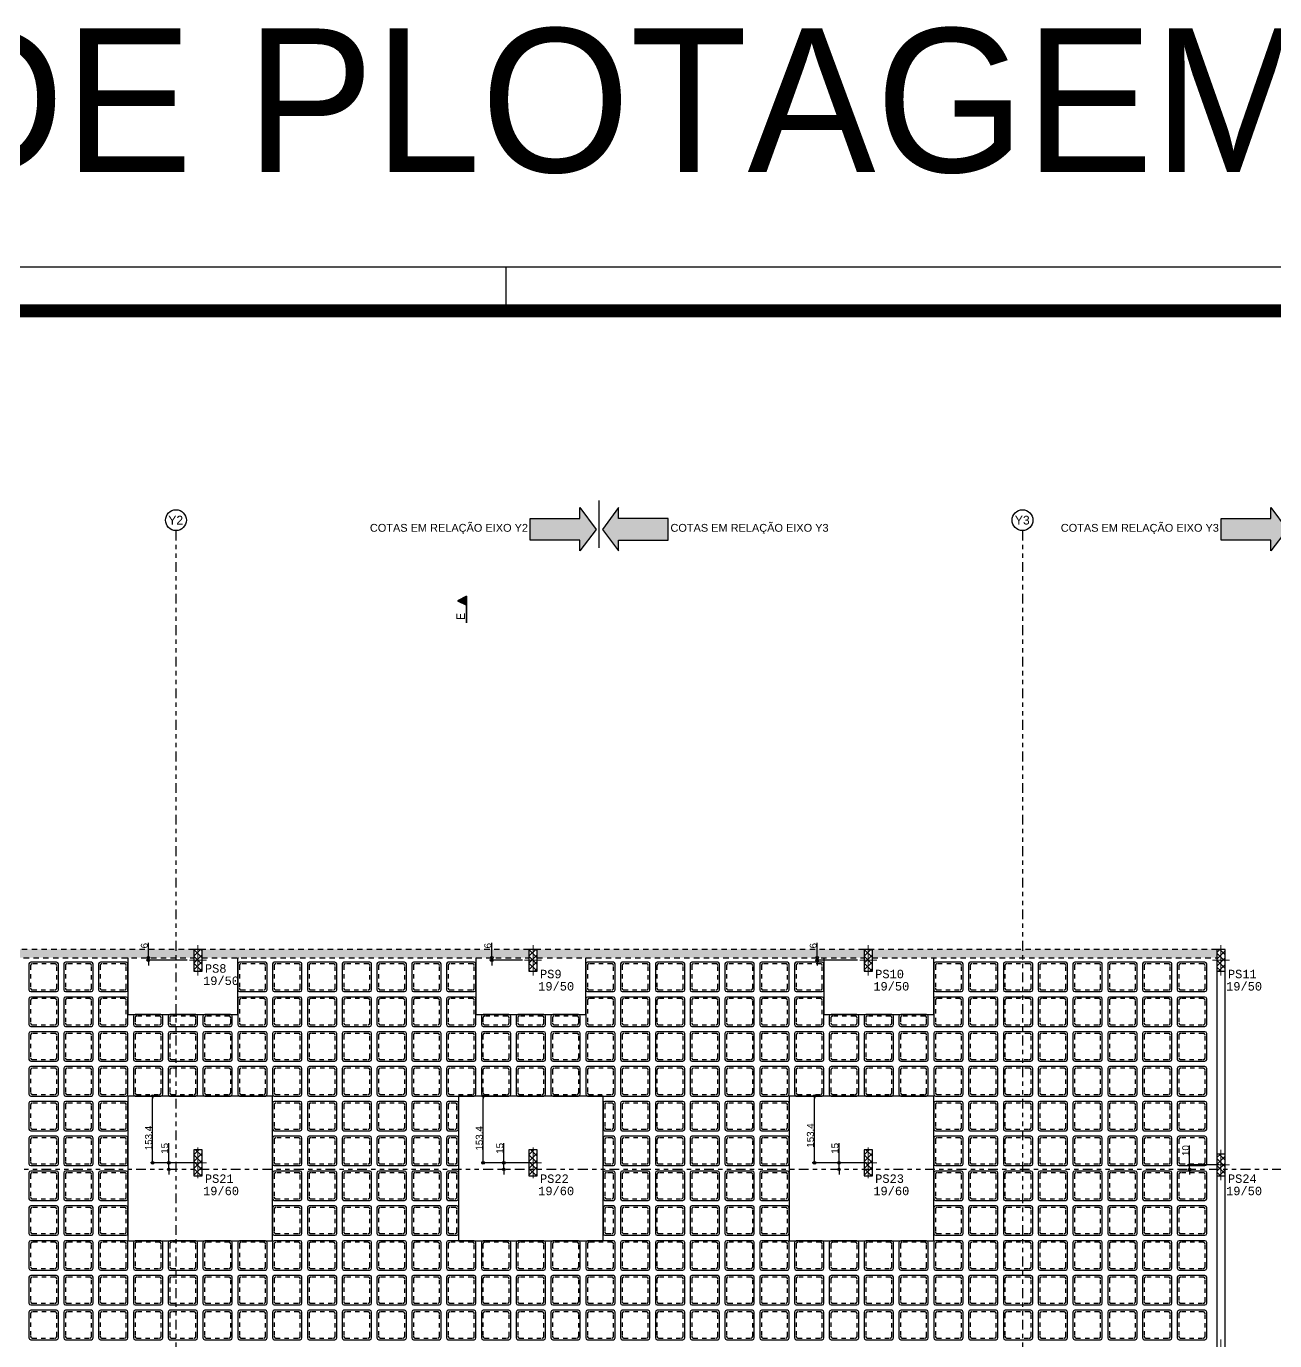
# Model space of a CAD drawing. Header units: millimetres. Extents: x -967 to 563, y -1588 to 506.
# Drawn here: x 73.27 to 101.96, y -235.92 to -205.73 of the extents above; entities that cross this region are included whole.
import ezdxf
from ezdxf.enums import TextEntityAlignment as Align

# ---------------------------------------------------------------- set-up
doc = ezdxf.new("R2010")
doc.units = ezdxf.units.MM
for name, pattern in [('CONTINU', [0]), ('CYPE_RAYAPUNTOPUNTO', [0.45, 0.225, -0.075, 0, -0.075, 0, -0.075]), ('DASHDOT', [1, 0.5, -0.25, 0, -0.25]), ('ESTILO_TQS_0001', [1, 0.7, -0.3]), ('HIDDEN', [9.525, 6.35, -3.175]), ('HIDDEN2', [0.1875, 0.125, -0.0625])]:
    doc.linetypes.add(name, pattern=pattern)
for name, color, linetype in [('00 - IMPPER - FOLHA - BORDAS', 1, 'Continuous'), ('1', 5, 'Continuous'), ('12', 4, 'Continuous'), ('208', 13, 'Continuous'), ('226', 9, 'Continuous'), ('251', 5, 'Continuous'), ('252', 153, 'ESTILO_TQS_0001'), ('4', 2, 'Continuous'), ('9', 7, 'Continuous'), ('A_htc_alv', 7, 'Continuous'), ('COTAS', 1, 'Continuous'), ('EIXOS', 8, 'DASHDOT'), ('TEXTO_EIXOS', 7, 'Continuous')]:
    doc.layers.add(name, color=color, linetype=linetype)
doc.layers.add('PILAR_EIXOS', color=1, linetype='Continuous', lineweight=0)
doc.styles.add('ARIAL', font='arial.ttf')
doc.styles.add('CYPETXT', font='arial.ttf', dxfattribs={"height": 0.2})
doc.styles.add('TD1', font='', dxfattribs={"width": 1.125, "height": 0.0033})
doc.styles.add('TQS_LUCIDA_CONSOLE', font='lucon.TTF')
doc.styles.get('TD1').set_extended_font_data('Century Gothic')
doc.dimstyles.new('AVILLA 100 2', dxfattribs={"dimtxt": 0.16, "dimasz": 0.06, "dimexe": 0.05, "dimexo": 0.05, "dimgap": 0.01, "dimtad": 3, "dimdec": 1, "dimlfac": 100, "dimzin": 9, "dimdsep": 46, "dimtxsty": 'ARIAL', "dimblk": 'ORIGIN', "dimcen": 1.5, "dimclrd": 10, "dimclre": 10, "dimclrt": 7, "dimadec": 0, "dimazin": 0, "dimtfac": 1, "dimtdec": 1, "dimtmove": 0, "dimatfit": 1, "dimfxl": 1, "dimarcsym": 0})
pattern_1 = [(45, (685.15059, -106.08026), (-0.078577241, 0.078577241), []), (135, (685.15059, -106.08026), (-0.078577241, -0.078577241), [])]

# ---------------------------------------------------------------- blocks, each defined once
blk = doc.blocks.new('_VAONER063700637000750007500')
at = {"layer": '251', "color": 8}
for p, q in [((29.725, 33.725), (-29.725, 33.725)), ((-33.725, 29.725), (-33.725, -29.725)), ((33.725, -29.725), (33.725, 29.725)), ((-29.725, -33.725), (29.725, -33.725))]:
    blk.add_line(p, q, dxfattribs=at)
for centre, start, end in [((-29.725, 29.725), 90, 180), ((29.725, 29.725), 0, 90), ((-29.725, -29.725), 180, 270), ((29.725, -29.725), 270, 0)]:
    blk.add_arc(centre, 4, start, end, dxfattribs=at)
at = {"layer": '252', "color": 8}
for p, q in [((-29.975, 25.975), (-29.975, -25.975)), ((25.975, 29.975), (-25.975, 29.975)), ((29.975, -25.975), (29.975, 25.975)), ((-25.975, -29.975), (25.975, -29.975))]:
    blk.add_line(p, q, dxfattribs=at)
for centre, start, end in [((-25.975, 25.975), 90, 180), ((25.975, 25.975), 0, 90), ((-25.975, -25.975), 180, 270), ((25.975, -25.975), 270, 0)]:
    blk.add_arc(centre, 4, start, end, dxfattribs=at)
blk = doc.blocks.new('_VAONER023700637000750007500')
at = {"layer": '251', "color": 8}
for p, q in [((9.725, 33.725), (-9.725, 33.725)), ((-13.725, 29.725), (-13.725, -29.725)), ((13.725, -29.725), (13.725, 29.725)), ((-9.725, -33.725), (9.725, -33.725))]:
    blk.add_line(p, q, dxfattribs=at)
for centre, start, end in [((-9.725, 29.725), 90, 180), ((9.725, 29.725), 0, 90), ((-9.725, -29.725), 180, 270), ((9.725, -29.725), 270, 0)]:
    blk.add_arc(centre, 4, start, end, dxfattribs=at)
at = {"layer": '252', "color": 8}
for p, q in [((-9.975, 25.975), (-9.975, -25.975)), ((5.975, 29.975), (-5.975, 29.975)), ((9.975, -25.975), (9.975, 25.975)), ((-5.975, -29.975), (5.975, -29.975))]:
    blk.add_line(p, q, dxfattribs=at)
for centre, start, end in [((-5.975, 25.975), 90, 180), ((5.975, 25.975), 0, 90), ((-5.975, -25.975), 180, 270), ((5.975, -25.975), 270, 0)]:
    blk.add_arc(centre, 4, start, end, dxfattribs=at)
blk = doc.blocks.new('_VAONER063700237000750007500')
at = {"layer": '251', "color": 8}
for p, q in [((-33.725, 9.725), (-33.725, -9.725)), ((29.725, 13.725), (-29.725, 13.725)), ((33.725, -9.725), (33.725, 9.725)), ((-29.725, -13.725), (29.725, -13.725))]:
    blk.add_line(p, q, dxfattribs=at)
for centre, start, end in [((-29.725, 9.725), 90, 180), ((29.725, 9.725), 0, 90), ((-29.725, -9.725), 180, 270), ((29.725, -9.725), 270, 0)]:
    blk.add_arc(centre, 4, start, end, dxfattribs=at)
at = {"layer": '252', "color": 8}
for p, q in [((-29.975, 5.975), (-29.975, -5.975)), ((25.975, 9.975), (-25.975, 9.975)), ((29.975, -5.975), (29.975, 5.975)), ((-25.975, -9.975), (25.975, -9.975))]:
    blk.add_line(p, q, dxfattribs=at)
for centre, start, end in [((-25.975, 5.975), 90, 180), ((25.975, 5.975), 0, 90), ((-25.975, -5.975), 180, 270), ((25.975, -5.975), 270, 0)]:
    blk.add_arc(centre, 4, start, end, dxfattribs=at)
blk = doc.blocks.new('NERVURADA TÉRREO 1 MODELO 2 (LO) R0')
at = {"layer": '208', "xscale": 0.01, "yscale": 0.01, "zscale": 0.01}
for name, p in [('_VAONER063700637000750007500', (745.845, -740.73)), ('_VAONER063700637000750007500', (746.644, -740.73)), ('_VAONER063700637000750007500', (747.444, -740.73)), ('_VAONER063700637000750007500', (750.642, -740.73)), ('_VAONER063700637000750007500', (751.441, -740.73)), ('_VAONER063700637000750007500', (752.241, -740.73)), ('_VAONER063700637000750007500', (753.04, -740.73)), ('_VAONER063700637000750007500', (753.84, -740.73)), ('_VAONER063700637000750007500', (754.639, -740.73)), ('_VAONER063700637000750007500', (755.439, -740.73)), ('_VAONER063700637000750007500', (758.637, -740.73)), ('_VAONER063700637000750007500', (759.436, -740.73)), ('_VAONER063700637000750007500', (760.236, -740.73)), ('_VAONER063700637000750007500', (761.035, -740.73)), ('_VAONER063700637000750007500', (761.835, -740.73)), ('_VAONER063700637000750007500', (762.634, -740.73)), ('_VAONER063700637000750007500', (763.434, -740.73)), ('_VAONER063700637000750007500', (766.632, -740.73)), ('_VAONER063700637000750007500', (767.431, -740.73)), ('_VAONER063700637000750007500', (768.231, -740.73)), ('_VAONER063700637000750007500', (769.03, -740.73)), ('_VAONER063700637000750007500', (769.83, -740.73)), ('_VAONER063700637000750007500', (770.629, -740.73)), ('_VAONER063700637000750007500', (771.429, -740.73)), ('_VAONER063700637000750007500', (772.228, -740.73)), ('_VAONER063700637000750007500', (745.845, -741.53)), ('_VAONER063700637000750007500', (746.644, -741.53)), ('_VAONER063700637000750007500', (747.444, -741.53)), ('_VAONER063700637000750007500', (750.642, -741.53)), ('_VAONER063700637000750007500', (751.441, -741.53)), ('_VAONER063700637000750007500', (752.241, -741.53)), ('_VAONER063700637000750007500', (753.04, -741.53)), ('_VAONER063700637000750007500', (753.84, -741.53)), ('_VAONER063700637000750007500', (754.639, -741.53)), ('_VAONER063700637000750007500', (755.439, -741.53)), ('_VAONER063700637000750007500', (758.637, -741.53)), ('_VAONER063700637000750007500', (759.436, -741.53)), ('_VAONER063700637000750007500', (760.236, -741.53)), ('_VAONER063700637000750007500', (761.035, -741.53)), ('_VAONER063700637000750007500', (761.835, -741.53)), ('_VAONER063700637000750007500', (762.634, -741.53)), ('_VAONER063700637000750007500', (763.434, -741.53)), ('_VAONER063700637000750007500', (766.632, -741.53)), ('_VAONER063700637000750007500', (767.431, -741.53)), ('_VAONER063700637000750007500', (768.231, -741.53)), ('_VAONER063700637000750007500', (769.03, -741.53)), ('_VAONER063700637000750007500', (769.83, -741.53)), ('_VAONER063700637000750007500', (770.629, -741.53)), ('_VAONER063700637000750007500', (771.429, -741.53)), ('_VAONER063700637000750007500', (772.228, -741.53)), ('_VAONER063700237000750007500', (748.243, -741.73)), ('_VAONER063700237000750007500', (749.043, -741.73)), ('_VAONER063700237000750007500', (749.842, -741.73)), ('_VAONER063700237000750007500', (756.238, -741.73)), ('_VAONER063700237000750007500', (757.038, -741.73)), ('_VAONER063700237000750007500', (757.837, -741.73)), ('_VAONER063700237000750007500', (764.233, -741.73)), ('_VAONER063700237000750007500', (765.033, -741.73)), ('_VAONER063700237000750007500', (765.832, -741.73)), ('_VAONER063700637000750007500', (745.845, -742.329)), ('_VAONER063700637000750007500', (746.644, -742.329)), ('_VAONER063700637000750007500', (747.444, -742.329)), ('_VAONER063700637000750007500', (748.243, -742.329)), ('_VAONER063700637000750007500', (749.043, -742.329)), ('_VAONER063700637000750007500', (749.842, -742.329)), ('_VAONER063700637000750007500', (750.642, -742.329)), ('_VAONER063700637000750007500', (751.441, -742.329)), ('_VAONER063700637000750007500', (752.241, -742.329)), ('_VAONER063700637000750007500', (753.04, -742.329)), ('_VAONER063700637000750007500', (753.84, -742.329)), ('_VAONER063700637000750007500', (754.639, -742.329)), ('_VAONER063700637000750007500', (755.439, -742.329)), ('_VAONER063700637000750007500', (756.238, -742.329)), ('_VAONER063700637000750007500', (757.038, -742.329)), ('_VAONER063700637000750007500', (757.837, -742.329)), ('_VAONER063700637000750007500', (758.637, -742.329)), ('_VAONER063700637000750007500', (759.436, -742.329)), ('_VAONER063700637000750007500', (760.236, -742.329)), ('_VAONER063700637000750007500', (761.035, -742.329)), ('_VAONER063700637000750007500', (761.835, -742.329)), ('_VAONER063700637000750007500', (762.634, -742.329)), ('_VAONER063700637000750007500', (763.434, -742.329)), ('_VAONER063700637000750007500', (764.233, -742.329)), ('_VAONER063700637000750007500', (765.033, -742.329)), ('_VAONER063700637000750007500', (765.832, -742.329)), ('_VAONER063700637000750007500', (766.632, -742.329)), ('_VAONER063700637000750007500', (767.431, -742.329)), ('_VAONER063700637000750007500', (768.231, -742.329)), ('_VAONER063700637000750007500', (769.03, -742.329)), ('_VAONER063700637000750007500', (769.83, -742.329)), ('_VAONER063700637000750007500', (770.629, -742.329)), ('_VAONER063700637000750007500', (771.429, -742.329)), ('_VAONER063700637000750007500', (772.228, -742.329)), ('_VAONER063700637000750007500', (745.845, -743.129)), ('_VAONER063700637000750007500', (746.644, -743.129)), ('_VAONER063700637000750007500', (747.444, -743.129)), ('_VAONER063700637000750007500', (748.243, -743.129)), ('_VAONER063700637000750007500', (749.043, -743.129)), ('_VAONER063700637000750007500', (749.842, -743.129)), ('_VAONER063700637000750007500', (750.642, -743.129)), ('_VAONER063700637000750007500', (751.441, -743.129)), ('_VAONER063700637000750007500', (752.241, -743.129)), ('_VAONER063700637000750007500', (753.04, -743.129)), ('_VAONER063700637000750007500', (753.84, -743.129)), ('_VAONER063700637000750007500', (754.639, -743.129)), ('_VAONER063700637000750007500', (755.439, -743.129)), ('_VAONER063700637000750007500', (756.238, -743.129)), ('_VAONER063700637000750007500', (757.038, -743.129)), ('_VAONER063700637000750007500', (757.837, -743.129)), ('_VAONER063700637000750007500', (758.637, -743.129)), ('_VAONER063700637000750007500', (759.436, -743.129)), ('_VAONER063700637000750007500', (760.236, -743.129)), ('_VAONER063700637000750007500', (761.035, -743.129)), ('_VAONER063700637000750007500', (761.835, -743.129)), ('_VAONER063700637000750007500', (762.634, -743.129)), ('_VAONER063700637000750007500', (763.434, -743.129)), ('_VAONER063700637000750007500', (764.233, -743.129)), ('_VAONER063700637000750007500', (765.033, -743.129)), ('_VAONER063700637000750007500', (765.832, -743.129)), ('_VAONER063700637000750007500', (766.632, -743.129)), ('_VAONER063700637000750007500', (767.431, -743.129)), ('_VAONER063700637000750007500', (768.231, -743.129)), ('_VAONER063700637000750007500', (769.03, -743.129)), ('_VAONER063700637000750007500', (769.83, -743.129)), ('_VAONER063700637000750007500', (770.629, -743.129)), ('_VAONER063700637000750007500', (771.429, -743.129)), ('_VAONER063700637000750007500', (772.228, -743.129)), ('_VAONER063700637000750007500', (745.845, -743.928)), ('_VAONER063700637000750007500', (746.644, -743.928)), ('_VAONER063700637000750007500', (747.444, -743.928)), ('_VAONER063700637000750007500', (751.441, -743.928)), ('_VAONER063700637000750007500', (752.241, -743.928)), ('_VAONER063700637000750007500', (753.04, -743.928)), ('_VAONER063700637000750007500', (753.84, -743.928)), ('_VAONER063700637000750007500', (754.639, -743.928)), ('_VAONER023700637000750007500', (755.239, -743.928)), ('_VAONER023700637000750007500', (758.837, -743.928)), ('_VAONER063700637000750007500', (759.436, -743.928)), ('_VAONER063700637000750007500', (760.236, -743.928)), ('_VAONER063700637000750007500', (761.035, -743.928)), ('_VAONER063700637000750007500', (761.835, -743.928)), ('_VAONER063700637000750007500', (762.634, -743.928)), ('_VAONER063700637000750007500', (766.632, -743.928)), ('_VAONER063700637000750007500', (767.431, -743.928)), ('_VAONER063700637000750007500', (768.231, -743.928)), ('_VAONER063700637000750007500', (769.03, -743.928)), ('_VAONER063700637000750007500', (769.83, -743.928)), ('_VAONER063700637000750007500', (770.629, -743.928)), ('_VAONER063700637000750007500', (771.429, -743.928)), ('_VAONER063700637000750007500', (772.228, -743.928)), ('_VAONER063700637000750007500', (745.845, -744.728)), ('_VAONER063700637000750007500', (746.644, -744.728)), ('_VAONER063700637000750007500', (747.444, -744.728)), ('_VAONER063700637000750007500', (751.441, -744.728)), ('_VAONER063700637000750007500', (752.241, -744.728)), ('_VAONER063700637000750007500', (753.04, -744.728)), ('_VAONER063700637000750007500', (753.84, -744.728)), ('_VAONER063700637000750007500', (754.639, -744.728)), ('_VAONER023700637000750007500', (755.239, -744.728)), ('_VAONER023700637000750007500', (758.837, -744.728)), ('_VAONER063700637000750007500', (759.436, -744.728)), ('_VAONER063700637000750007500', (760.236, -744.728)), ('_VAONER063700637000750007500', (761.035, -744.728)), ('_VAONER063700637000750007500', (761.835, -744.728)), ('_VAONER063700637000750007500', (762.634, -744.728)), ('_VAONER063700637000750007500', (766.632, -744.728)), ('_VAONER063700637000750007500', (767.431, -744.728)), ('_VAONER063700637000750007500', (768.231, -744.728)), ('_VAONER063700637000750007500', (769.03, -744.728)), ('_VAONER063700637000750007500', (769.83, -744.728)), ('_VAONER063700637000750007500', (770.629, -744.728)), ('_VAONER063700637000750007500', (771.429, -744.728)), ('_VAONER063700637000750007500', (772.228, -744.728)), ('_VAONER063700637000750007500', (745.845, -745.527)), ('_VAONER063700637000750007500', (746.644, -745.527)), ('_VAONER063700637000750007500', (747.444, -745.527)), ('_VAONER063700637000750007500', (751.441, -745.527)), ('_VAONER063700637000750007500', (752.241, -745.527)), ('_VAONER063700637000750007500', (753.04, -745.527)), ('_VAONER063700637000750007500', (753.84, -745.527)), ('_VAONER063700637000750007500', (754.639, -745.527)), ('_VAONER023700637000750007500', (755.239, -745.527)), ('_VAONER023700637000750007500', (758.837, -745.527)), ('_VAONER063700637000750007500', (759.436, -745.527)), ('_VAONER063700637000750007500', (760.236, -745.527)), ('_VAONER063700637000750007500', (761.035, -745.527)), ('_VAONER063700637000750007500', (761.835, -745.527)), ('_VAONER063700637000750007500', (762.634, -745.527)), ('_VAONER063700637000750007500', (766.632, -745.527)), ('_VAONER063700637000750007500', (767.431, -745.527)), ('_VAONER063700637000750007500', (768.231, -745.527)), ('_VAONER063700637000750007500', (769.03, -745.527)), ('_VAONER063700637000750007500', (769.83, -745.527)), ('_VAONER063700637000750007500', (770.629, -745.527)), ('_VAONER063700637000750007500', (771.429, -745.527)), ('_VAONER063700637000750007500', (772.228, -745.527)), ('_VAONER063700637000750007500', (745.845, -746.327)), ('_VAONER063700637000750007500', (746.644, -746.327)), ('_VAONER063700637000750007500', (747.444, -746.327)), ('_VAONER063700637000750007500', (751.441, -746.327)), ('_VAONER063700637000750007500', (752.241, -746.327)), ('_VAONER063700637000750007500', (753.04, -746.327)), ('_VAONER063700637000750007500', (753.84, -746.327)), ('_VAONER063700637000750007500', (754.639, -746.327)), ('_VAONER023700637000750007500', (755.239, -746.327)), ('_VAONER023700637000750007500', (758.837, -746.327)), ('_VAONER063700637000750007500', (759.436, -746.327)), ('_VAONER063700637000750007500', (760.236, -746.327)), ('_VAONER063700637000750007500', (761.035, -746.327)), ('_VAONER063700637000750007500', (761.835, -746.327)), ('_VAONER063700637000750007500', (762.634, -746.327)), ('_VAONER063700637000750007500', (766.632, -746.327)), ('_VAONER063700637000750007500', (767.431, -746.327)), ('_VAONER063700637000750007500', (768.231, -746.327)), ('_VAONER063700637000750007500', (769.03, -746.327)), ('_VAONER063700637000750007500', (769.83, -746.327)), ('_VAONER063700637000750007500', (770.629, -746.327)), ('_VAONER063700637000750007500', (771.429, -746.327)), ('_VAONER063700637000750007500', (772.228, -746.327)), ('_VAONER063700637000750007500', (745.845, -747.126)), ('_VAONER063700637000750007500', (746.644, -747.126)), ('_VAONER063700637000750007500', (747.444, -747.126)), ('_VAONER063700637000750007500', (748.243, -747.126)), ('_VAONER063700637000750007500', (749.043, -747.126)), ('_VAONER063700637000750007500', (749.842, -747.126)), ('_VAONER063700637000750007500', (750.642, -747.126)), ('_VAONER063700637000750007500', (751.441, -747.126)), ('_VAONER063700637000750007500', (752.241, -747.126)), ('_VAONER063700637000750007500', (753.04, -747.126)), ('_VAONER063700637000750007500', (753.84, -747.126)), ('_VAONER063700637000750007500', (754.639, -747.126)), ('_VAONER063700637000750007500', (755.439, -747.126)), ('_VAONER063700637000750007500', (756.238, -747.126)), ('_VAONER063700637000750007500', (757.038, -747.126)), ('_VAONER063700637000750007500', (757.837, -747.126)), ('_VAONER063700637000750007500', (758.637, -747.126)), ('_VAONER063700637000750007500', (759.436, -747.126)), ('_VAONER063700637000750007500', (760.236, -747.126)), ('_VAONER063700637000750007500', (761.035, -747.126)), ('_VAONER063700637000750007500', (761.835, -747.126)), ('_VAONER063700637000750007500', (762.634, -747.126)), ('_VAONER063700637000750007500', (763.434, -747.126)), ('_VAONER063700637000750007500', (764.233, -747.126)), ('_VAONER063700637000750007500', (765.033, -747.126)), ('_VAONER063700637000750007500', (765.832, -747.126)), ('_VAONER063700637000750007500', (766.632, -747.126)), ('_VAONER063700637000750007500', (767.431, -747.126)), ('_VAONER063700637000750007500', (768.231, -747.126)), ('_VAONER063700637000750007500', (769.03, -747.126)), ('_VAONER063700637000750007500', (769.83, -747.126)), ('_VAONER063700637000750007500', (770.629, -747.126)), ('_VAONER063700637000750007500', (771.429, -747.126)), ('_VAONER063700637000750007500', (772.228, -747.126)), ('_VAONER063700637000750007500', (745.845, -747.926)), ('_VAONER063700637000750007500', (746.644, -747.926)), ('_VAONER063700637000750007500', (747.444, -747.926)), ('_VAONER063700637000750007500', (748.243, -747.926)), ('_VAONER063700637000750007500', (749.043, -747.926)), ('_VAONER063700637000750007500', (749.842, -747.926)), ('_VAONER063700637000750007500', (750.642, -747.926)), ('_VAONER063700637000750007500', (751.441, -747.926)), ('_VAONER063700637000750007500', (752.241, -747.926)), ('_VAONER063700637000750007500', (753.04, -747.926)), ('_VAONER063700637000750007500', (753.84, -747.926)), ('_VAONER063700637000750007500', (754.639, -747.926)), ('_VAONER063700637000750007500', (755.439, -747.926)), ('_VAONER063700637000750007500', (756.238, -747.926)), ('_VAONER063700637000750007500', (757.038, -747.926)), ('_VAONER063700637000750007500', (757.837, -747.926)), ('_VAONER063700637000750007500', (758.637, -747.926)), ('_VAONER063700637000750007500', (759.436, -747.926)), ('_VAONER063700637000750007500', (760.236, -747.926)), ('_VAONER063700637000750007500', (761.035, -747.926)), ('_VAONER063700637000750007500', (761.835, -747.926)), ('_VAONER063700637000750007500', (762.634, -747.926)), ('_VAONER063700637000750007500', (763.434, -747.926)), ('_VAONER063700637000750007500', (764.233, -747.926)), ('_VAONER063700637000750007500', (765.033, -747.926)), ('_VAONER063700637000750007500', (765.832, -747.926)), ('_VAONER063700637000750007500', (766.632, -747.926)), ('_VAONER063700637000750007500', (767.431, -747.926)), ('_VAONER063700637000750007500', (768.231, -747.926)), ('_VAONER063700637000750007500', (769.03, -747.926)), ('_VAONER063700637000750007500', (769.83, -747.926)), ('_VAONER063700637000750007500', (770.629, -747.926)), ('_VAONER063700637000750007500', (771.429, -747.926)), ('_VAONER063700637000750007500', (772.228, -747.926)), ('_VAONER063700637000750007500', (745.845, -748.725)), ('_VAONER063700637000750007500', (746.644, -748.725)), ('_VAONER063700637000750007500', (747.444, -748.725)), ('_VAONER063700637000750007500', (748.243, -748.725)), ('_VAONER063700637000750007500', (749.043, -748.725)), ('_VAONER063700637000750007500', (749.842, -748.725)), ('_VAONER063700637000750007500', (750.642, -748.725)), ('_VAONER063700637000750007500', (751.441, -748.725)), ('_VAONER063700637000750007500', (752.241, -748.725)), ('_VAONER063700637000750007500', (753.04, -748.725)), ('_VAONER063700637000750007500', (753.84, -748.725)), ('_VAONER063700637000750007500', (754.639, -748.725)), ('_VAONER063700637000750007500', (755.439, -748.725)), ('_VAONER063700637000750007500', (756.238, -748.725)), ('_VAONER063700637000750007500', (757.038, -748.725)), ('_VAONER063700637000750007500', (757.837, -748.725)), ('_VAONER063700637000750007500', (758.637, -748.725)), ('_VAONER063700637000750007500', (759.436, -748.725)), ('_VAONER063700637000750007500', (760.236, -748.725)), ('_VAONER063700637000750007500', (761.035, -748.725)), ('_VAONER063700637000750007500', (761.835, -748.725)), ('_VAONER063700637000750007500', (762.634, -748.725)), ('_VAONER063700637000750007500', (763.434, -748.725)), ('_VAONER063700637000750007500', (764.233, -748.725)), ('_VAONER063700637000750007500', (765.033, -748.725)), ('_VAONER063700637000750007500', (765.832, -748.725)), ('_VAONER063700637000750007500', (766.632, -748.725)), ('_VAONER063700637000750007500', (767.431, -748.725)), ('_VAONER063700637000750007500', (768.231, -748.725)), ('_VAONER063700637000750007500', (769.03, -748.725)), ('_VAONER063700637000750007500', (769.83, -748.725)), ('_VAONER063700637000750007500', (770.629, -748.725)), ('_VAONER063700637000750007500', (771.429, -748.725)), ('_VAONER063700637000750007500', (772.228, -748.725))]:
    blk.add_blockref(name, p, dxfattribs=at)
blk = doc.blocks.new('a0 impper')
at = {"layer": '00 - IMPPER - FOLHA - BORDAS'}
blk.add_line((2764.489, 1199.811), (2764.489, 1198.811), dxfattribs=at)
blk.add_lwpolyline([(2701.089, 1145.411), (2701.089, 1115.711), (2819.989, 1115.711), (2819.989, 1199.811), (2702.589, 1199.811)], dxfattribs=at)
at = {"layer": '00 - IMPPER - FOLHA - BORDAS', "const_width": 0.3}
blk.add_lwpolyline([(2703.589, 1116.711), (2818.989, 1116.711), (2818.989, 1198.811), (2703.589, 1198.811)], close=True, dxfattribs=at)
blk = doc.blocks.new('Eixos do pilar')
at = {"layer": 'PILAR_EIXOS'}
for p, q in [((0, -0.5), (0, 0.5)), ((-0.5, 0), (0.5, 0))]:
    blk.add_line(p, q, dxfattribs=at)
blk = doc.blocks.new('_CORTEA')
for p, q in [((-1.215955, 0), (-1.008539, 0.414832)), ((0, 0), (-1.215955, 0)), ((-1.213134, 0.001738), (-1.008539, 0.41093)), ((-1.213134, 0.001739), (0, 0.001739)), ((-1.198048, 0.03191), (-0.819029, 0.03191)), ((-1.182092, 0.06382), (-0.834984, 0.06382)), ((-1.166137, 0.09573), (-0.85094, 0.09573)), ((-1.150182, 0.12764), (-0.866895, 0.12764)), ((-1.134225, 0.159551), (-0.882851, 0.159551)), ((-1.11827, 0.191461), (-0.898806, 0.191461)), ((-1.102411, 0.223182), (-0.91476, 0.223369)), ((-1.086361, 0.255281), (-0.930716, 0.255281)), ((-1.070407, 0.287191), (-0.946671, 0.287191)), ((-1.054453, 0.319101), (-0.962626, 0.319101)), ((-1.038497, 0.351012), (-0.978581, 0.351012)), ((-1.022543, 0.382922), (-0.994535, 0.382922)), ((-1.008539, 0.414832), (-0.801992, 0.001738)), ((-1.008539, 0.410929), (-0.803943, 0.001739))]:
    blk.add_line(p, q)
blk.add_lwpolyline([(-1.213134, 0.001739), (-1.008539, 0.410929), (-0.803943, 0.001739), (-1.213134, 0.001739)])
blk = doc.blocks.new('EIXOS DE OBRA TERREO1')
at = {"linetype": 'CONTINU', "ltscale": 0.05}
h = blk.add_hatch(color=8, dxfattribs=at)
h.dxf.hatch_style = 1
h.paths.add_polyline_path([(758.1631, -129.9525), (758.1631, -130.2025), (757.0256, -130.2025), (757.0256, -130.7025), (758.1631, -130.7025), (758.1631, -130.9469), (758.5381, -130.4525)])
h = blk.add_hatch(color=8, dxfattribs=at)
h.dxf.hatch_style = 1
h.paths.add_polyline_path([(759.0554, -129.9525), (759.0554, -130.2025), (760.1929, -130.2025), (760.1929, -130.7025), (759.0554, -130.7025), (759.0554, -130.9469), (758.6804, -130.4525)])
h = blk.add_hatch(color=8, dxfattribs=at)
h.dxf.hatch_style = 1
h.paths.add_polyline_path([(774.0364, -129.9525), (774.0364, -130.2025), (772.899, -130.2025), (772.899, -130.7025), (774.0364, -130.7025), (774.0364, -130.9469), (774.4114, -130.4525)])
for points, elevation in [([(757.0256, -130.2025), (758.1631, -130.2025), (758.1631, -129.9525), (758.5381, -130.4525), (758.1631, -130.9469), (758.1631, -130.7025), (757.0256, -130.7025)], -0.0202), ([(760.1929, -130.2025), (759.0554, -130.2025), (759.0554, -129.9525), (758.6804, -130.4525), (759.0554, -130.9469), (759.0554, -130.7025), (760.1929, -130.7025)], 0.0202), ([(772.899, -130.2025), (774.0364, -130.2025), (774.0364, -129.9525), (774.4114, -130.4525), (774.0364, -130.9469), (774.0364, -130.7025), (772.899, -130.7025)], -0.0202)]:
    blk.add_lwpolyline(points, close=True, dxfattribs=dict(elevation=elevation))
at = {"layer": 'EIXOS', "color": 9, "linetype": 'HIDDEN', "ltscale": 0.5}
blk.add_line((758.6092, -130.8772), (758.6092, -129.7925), dxfattribs=at)
at = {"layer": 'EIXOS', "linetype": 'CYPE_RAYAPUNTOPUNTO'}
for p, q in [((748.8842, -130.4804), (748.8842, -190.271)), ((768.3342, -130.4804), (768.3342, -190.271)), ((699.3939, -145.1497), (774.5346, -145.1497))]:
    blk.add_line(p, q, dxfattribs=at)
at = {"layer": 'EIXOS', "linetype": 'CONTINU', "ltscale": 0.05}
for centre in [(748.8842, -130.2414), (768.3342, -130.2414)]:
    blk.add_circle(centre, 0.239, dxfattribs=at)
at = {"layer": 'TEXTO_EIXOS', "style": 'CYPETXT'}
for s, p in [('Y2', (748.8787, -130.2414)), ('Y3', (768.3287, -130.2414))]:
    blk.add_text(s, height=0.2, dxfattribs=at).set_placement(p, align=Align.MIDDLE_CENTER)
at = {"layer": 'TEXTO_EIXOS', "char_height": 0.18, "width": 4.053587, "attachment_point": 5, "style": 'CYPETXT'}
for s, insert in [('COTAS EM RELAÇÃO EIXO Y2', (755.1564, -130.4454, -0.0202)), ('COTAS EM RELAÇÃO EIXO Y3', (762.0621, -130.4454, 0.0202)), ('COTAS EM RELAÇÃO EIXO Y3', (771.0297, -130.4454, -0.0202))]:
    blk.add_mtext(s, dxfattribs=dict(at, insert=insert))
blk = doc.blocks.new('_Origin')
at = {"color": 0, "linetype": 'ByBlock', "lineweight": -2}
blk.add_line((0, 0), (-1, 0), dxfattribs=at)
blk.add_circle((0, 0), 0.5, dxfattribs=at)
blk = doc.blocks.new('*D684')
at = {"layer": 'COTAS', "color": 10, "linetype": 'ByBlock', "lineweight": -2, "transparency": 16777216}
for p, q in [((857.425, -572.25), (857.425, -571.972)), ((857.425, -572.37), (857.425, -572.31)), ((858.319, -572.37), (857.375, -572.37)), ((857.425, -572.43), (857.425, -572.49))]:
    blk.add_line(p, q, dxfattribs=at)
at = {"layer": 'Defpoints', "color": 0, "linetype": 'ByBlock', "transparency": 16777216}
for p in [(857.425, -572.31), (857.425, -572.31), (858.369, -572.37)]:
    blk.add_point(p, dxfattribs=at)
at = {"layer": 'COTAS', "color": 10, "linetype": 'ByBlock', "lineweight": -2, "transparency": 16777216, "xscale": 0.06, "yscale": 0.06, "zscale": 0.06}
for p, rotation in [((857.425, -572.31), 270), ((857.425, -572.37), 90)]:
    blk.add_blockref('_Origin', p, dxfattribs=dict(at, rotation=rotation))
at = {"layer": 'COTAS', "color": 7, "linetype": 'ByBlock', "transparency": 16777216, "insert": (857.333, -572.035), "char_height": 0.16, "attachment_point": 5, "rotation": 90, "style": 'ARIAL'}
blk.add_mtext('6', dxfattribs=at)
blk = doc.blocks.new('*D690')
at = {"layer": 'COTAS', "color": 10, "linetype": 'ByBlock', "lineweight": -2, "transparency": 16777216}
for p, q in [((865.315, -572.25), (865.315, -571.972)), ((865.315, -572.37), (865.315, -572.31)), ((866.019, -572.37), (865.265, -572.37)), ((865.315, -572.43), (865.315, -572.49))]:
    blk.add_line(p, q, dxfattribs=at)
at = {"layer": 'Defpoints', "color": 0, "linetype": 'ByBlock', "transparency": 16777216}
for p in [(865.315, -572.31), (865.315, -572.31), (866.069, -572.37)]:
    blk.add_point(p, dxfattribs=at)
at = {"layer": 'COTAS', "color": 10, "linetype": 'ByBlock', "lineweight": -2, "transparency": 16777216, "xscale": 0.06, "yscale": 0.06, "zscale": 0.06}
for p, rotation in [((865.315, -572.31), 270), ((865.315, -572.37), 90)]:
    blk.add_blockref('_Origin', p, dxfattribs=dict(at, rotation=rotation))
at = {"layer": 'COTAS', "color": 7, "linetype": 'ByBlock', "transparency": 16777216, "insert": (865.224, -572.035), "char_height": 0.16, "attachment_point": 5, "rotation": 90, "style": 'ARIAL'}
blk.add_mtext('6', dxfattribs=at)
blk = doc.blocks.new('*D713')
at = {"layer": 'COTAS', "color": 10, "linetype": 'ByBlock', "lineweight": -2, "transparency": 16777216}
for p, q in [((872.794, -572.25), (872.794, -571.972)), ((872.794, -572.37), (872.794, -572.31)), ((873.719, -572.37), (872.744, -572.37)), ((872.794, -572.43), (872.794, -572.49))]:
    blk.add_line(p, q, dxfattribs=at)
at = {"layer": 'Defpoints', "color": 0, "linetype": 'ByBlock', "transparency": 16777216}
for p in [(872.794, -572.31), (872.794, -572.31), (873.769, -572.37)]:
    blk.add_point(p, dxfattribs=at)
at = {"layer": 'COTAS', "color": 10, "linetype": 'ByBlock', "lineweight": -2, "transparency": 16777216, "xscale": 0.06, "yscale": 0.06, "zscale": 0.06}
for p, rotation in [((872.794, -572.31), 270), ((872.794, -572.37), 90)]:
    blk.add_blockref('_Origin', p, dxfattribs=dict(at, rotation=rotation))
at = {"layer": 'COTAS', "color": 7, "linetype": 'ByBlock', "transparency": 16777216, "insert": (872.702, -572.035), "char_height": 0.16, "attachment_point": 5, "rotation": 90, "style": 'ARIAL'}
blk.add_mtext('6', dxfattribs=at)
blk = doc.blocks.new('*D440')
at = {"layer": 'COTAS', "color": 10, "linetype": 'ByBlock', "lineweight": -2, "transparency": 16777216}
for p, q in [((857.524, -576.96), (857.524, -575.547)), ((858.514, -577.02), (857.474, -577.02))]:
    blk.add_line(p, q, dxfattribs=at)
at = {"layer": 'Defpoints', "color": 0, "linetype": 'ByBlock', "transparency": 16777216}
for p in [(857.524, -575.487), (857.524, -575.487), (858.564, -577.02)]:
    blk.add_point(p, dxfattribs=at)
at = {"layer": 'COTAS', "color": 10, "linetype": 'ByBlock', "lineweight": -2, "transparency": 16777216, "xscale": 0.06, "yscale": 0.06, "zscale": 0.06}
for p, rotation in [((857.524, -575.487), 90), ((857.524, -577.02), 270)]:
    blk.add_blockref('_Origin', p, dxfattribs=dict(at, rotation=rotation))
at = {"layer": 'COTAS', "color": 7, "linetype": 'ByBlock', "transparency": 16777216, "insert": (857.432, -576.452), "char_height": 0.16, "attachment_point": 5, "rotation": 90, "style": 'ARIAL'}
blk.add_mtext('153.4', dxfattribs=at)
blk = doc.blocks.new('*D446')
at = {"layer": 'COTAS', "color": 10, "linetype": 'ByBlock', "lineweight": -2, "transparency": 16777216}
for p, q in [((865.12, -576.96), (865.12, -575.547)), ((866.019, -577.02), (865.07, -577.02))]:
    blk.add_line(p, q, dxfattribs=at)
at = {"layer": 'Defpoints', "color": 0, "linetype": 'ByBlock', "transparency": 16777216}
for p in [(865.12, -575.487), (865.12, -575.487), (866.069, -577.02)]:
    blk.add_point(p, dxfattribs=at)
at = {"layer": 'COTAS', "color": 10, "linetype": 'ByBlock', "lineweight": -2, "transparency": 16777216, "xscale": 0.06, "yscale": 0.06, "zscale": 0.06}
for p, rotation in [((865.12, -575.487), 90), ((865.12, -577.02), 270)]:
    blk.add_blockref('_Origin', p, dxfattribs=dict(at, rotation=rotation))
at = {"layer": 'COTAS', "color": 7, "linetype": 'ByBlock', "transparency": 16777216, "insert": (865.029, -576.46), "char_height": 0.16, "attachment_point": 5, "rotation": 90, "style": 'ARIAL'}
blk.add_mtext('153.4', dxfattribs=at)
blk = doc.blocks.new('*D452')
at = {"layer": 'COTAS', "color": 10, "linetype": 'ByBlock', "lineweight": -2, "transparency": 16777216}
for p, q in [((872.728, -576.96), (872.728, -575.547)), ((873.561, -577.02), (872.678, -577.02))]:
    blk.add_line(p, q, dxfattribs=at)
at = {"layer": 'Defpoints', "color": 0, "linetype": 'ByBlock', "transparency": 16777216}
for p in [(872.728, -575.487), (872.728, -575.487), (873.611, -577.02)]:
    blk.add_point(p, dxfattribs=at)
at = {"layer": 'COTAS', "color": 10, "linetype": 'ByBlock', "lineweight": -2, "transparency": 16777216, "xscale": 0.06, "yscale": 0.06, "zscale": 0.06}
for p, rotation in [((872.728, -575.487), 90), ((872.728, -577.02), 270)]:
    blk.add_blockref('_Origin', p, dxfattribs=dict(at, rotation=rotation))
at = {"layer": 'COTAS', "color": 7, "linetype": 'ByBlock', "transparency": 16777216, "insert": (872.636, -576.394), "char_height": 0.16, "attachment_point": 5, "rotation": 90, "style": 'ARIAL'}
blk.add_mtext('153.4', dxfattribs=at)
blk = doc.blocks.new('*D650')
at = {"layer": 'COTAS', "color": 10, "linetype": 'ByBlock', "lineweight": -2, "transparency": 16777216}
for p, q in [((857.893, -576.96), (857.893, -576.573)), ((858.514, -577.02), (857.843, -577.02)), ((857.893, -577.17), (857.893, -577.02)), ((857.893, -577.23), (857.893, -577.29))]:
    blk.add_line(p, q, dxfattribs=at)
at = {"layer": 'Defpoints', "color": 0, "linetype": 'ByBlock', "transparency": 16777216}
for p in [(857.893, -577.17), (857.893, -577.17), (858.564, -577.02)]:
    blk.add_point(p, dxfattribs=at)
at = {"layer": 'COTAS', "color": 10, "linetype": 'ByBlock', "lineweight": -2, "transparency": 16777216, "xscale": 0.06, "yscale": 0.06, "zscale": 0.06}
for p, rotation in [((857.893, -577.02), 270), ((857.893, -577.17), 90)]:
    blk.add_blockref('_Origin', p, dxfattribs=dict(at, rotation=rotation))
at = {"layer": 'COTAS', "color": 7, "linetype": 'ByBlock', "transparency": 16777216, "insert": (857.801, -576.69), "char_height": 0.16, "attachment_point": 5, "rotation": 90, "style": 'ARIAL'}
blk.add_mtext('15', dxfattribs=at)
blk = doc.blocks.new('*D651')
at = {"layer": 'COTAS', "color": 10, "linetype": 'ByBlock', "lineweight": -2, "transparency": 16777216}
for p, q in [((865.593, -576.96), (865.593, -576.573)), ((866.214, -577.02), (865.543, -577.02)), ((865.593, -577.17), (865.593, -577.02)), ((865.593, -577.23), (865.593, -577.29))]:
    blk.add_line(p, q, dxfattribs=at)
at = {"layer": 'Defpoints', "color": 0, "linetype": 'ByBlock', "transparency": 16777216}
for p in [(865.593, -577.17), (865.593, -577.17), (866.264, -577.02)]:
    blk.add_point(p, dxfattribs=at)
at = {"layer": 'COTAS', "color": 10, "linetype": 'ByBlock', "lineweight": -2, "transparency": 16777216, "xscale": 0.06, "yscale": 0.06, "zscale": 0.06}
for p, rotation in [((865.593, -577.02), 270), ((865.593, -577.17), 90)]:
    blk.add_blockref('_Origin', p, dxfattribs=dict(at, rotation=rotation))
at = {"layer": 'COTAS', "color": 7, "linetype": 'ByBlock', "transparency": 16777216, "insert": (865.501, -576.69), "char_height": 0.16, "attachment_point": 5, "rotation": 90, "style": 'ARIAL'}
blk.add_mtext('15', dxfattribs=at)
blk = doc.blocks.new('*D652')
at = {"layer": 'COTAS', "color": 10, "linetype": 'ByBlock', "lineweight": -2, "transparency": 16777216}
for p, q in [((873.293, -576.96), (873.293, -576.573)), ((873.914, -577.02), (873.243, -577.02)), ((873.293, -577.17), (873.293, -577.02)), ((873.293, -577.23), (873.293, -577.29))]:
    blk.add_line(p, q, dxfattribs=at)
at = {"layer": 'Defpoints', "color": 0, "linetype": 'ByBlock', "transparency": 16777216}
for p in [(873.293, -577.17), (873.293, -577.17), (873.964, -577.02)]:
    blk.add_point(p, dxfattribs=at)
at = {"layer": 'COTAS', "color": 10, "linetype": 'ByBlock', "lineweight": -2, "transparency": 16777216, "xscale": 0.06, "yscale": 0.06, "zscale": 0.06}
for p, rotation in [((873.293, -577.02), 270), ((873.293, -577.17), 90)]:
    blk.add_blockref('_Origin', p, dxfattribs=dict(at, rotation=rotation))
at = {"layer": 'COTAS', "color": 7, "linetype": 'ByBlock', "transparency": 16777216, "insert": (873.201, -576.69), "char_height": 0.16, "attachment_point": 5, "rotation": 90, "style": 'ARIAL'}
blk.add_mtext('15', dxfattribs=at)
blk = doc.blocks.new('*D653')
at = {"layer": 'COTAS', "color": 10, "linetype": 'ByBlock', "lineweight": -2, "transparency": 16777216}
for p, q in [((881.349, -577.01), (881.349, -576.624)), ((882.019, -577.07), (881.299, -577.07)), ((881.349, -577.17), (881.349, -577.07)), ((881.349, -577.23), (881.349, -577.29))]:
    blk.add_line(p, q, dxfattribs=at)
at = {"layer": 'Defpoints', "color": 0, "linetype": 'ByBlock', "transparency": 16777216}
for p in [(881.349, -577.17), (881.349, -577.17), (882.069, -577.07)]:
    blk.add_point(p, dxfattribs=at)
at = {"layer": 'COTAS', "color": 10, "linetype": 'ByBlock', "lineweight": -2, "transparency": 16777216, "xscale": 0.06, "yscale": 0.06, "zscale": 0.06}
for p, rotation in [((881.349, -577.07), 270), ((881.349, -577.17), 90)]:
    blk.add_blockref('_Origin', p, dxfattribs=dict(at, rotation=rotation))
at = {"layer": 'COTAS', "color": 7, "linetype": 'ByBlock', "transparency": 16777216, "insert": (881.258, -576.74), "char_height": 0.16, "attachment_point": 5, "rotation": 90, "style": 'ARIAL'}
blk.add_mtext('10', dxfattribs=at)
blk = doc.blocks.new('COTAS TÉRREO (LO) R0')
at = {"layer": 'COTAS', "linetype": 'ByBlock'}
for base, p1, p2, picture, middle in [((857.4245, -572.3104), (858.3692, -572.3704), (857.4245, -572.3104), '*D684', (857.4245, -572.0346)), ((865.3153, -572.3104), (866.0692, -572.3704), (865.3153, -572.3104), '*D690', (865.3153, -572.0346)), ((872.7939, -572.3104), (873.7692, -572.3704), (872.7939, -572.3104), '*D713', (872.7939, -572.0346)), ((857.5238254578, -575.4868861131), (858.5642448012, -577.0203861132), (857.5238254578, -575.4868861131), '*D440', (857.5238254578, -576.452146846)), ((865.1203789421, -575.4868861131), (866.0692448012, -577.0203861132), (865.1203789421, -575.4868861131), '*D446', (865.1203789421, -576.4604703211)), ((872.7277737964, -575.4868861131), (873.6107663206, -577.0203861132), (872.7277737964, -575.4868861131), '*D452', (872.7277737964, -576.3938568526)), ((857.8929, -577.1704), (858.5643, -577.0204), (857.8929, -577.1704), '*D650', (857.8929, -576.6904)), ((865.5929, -577.1704), (866.2643, -577.0204), (865.5929, -577.1704), '*D651', (865.5929, -576.6904)), ((873.2929, -577.1704), (873.9643, -577.0204), (873.2929, -577.1704), '*D652', (873.2929, -576.6904)), ((881.3494, -577.1704), (882.0693, -577.0704), (881.3494, -577.1704), '*D653', (881.3494, -576.7404))]:
    dim = blk.add_linear_dim(base=base, p1=p1, p2=p2, angle=90, dimstyle='AVILLA 100 2', dxfattribs=at)
    dim.commit()
    dim.dimension.update_dxf_attribs({"geometry": picture, "text_midpoint": middle, "dimtype": 128})

msp = doc.modelspace()

# ---------------------------------------------------------------- hatches: boundary and pattern name
at = {"linetype": 'ByBlock'}
h = msp.add_hatch(dxfattribs=at)
h.set_pattern_fill('ANSI37', color=4, scale=0.035)
h.set_pattern_definition(pattern_1)
h.paths.add_polyline_path([(77.1207, -227.4321), (77.3107, -227.4321), (77.3107, -226.9321), (77.1207, -226.9321)])
h = msp.add_hatch(dxfattribs=at)
h.set_pattern_fill('ANSI37', color=4, scale=0.035)
h.set_pattern_definition(pattern_1)
h.paths.add_polyline_path([(84.8207, -227.4321), (85.0107, -227.4321), (85.0107, -226.9321), (84.8207, -226.9321)])
h = msp.add_hatch(dxfattribs=at)
h.set_pattern_fill('ANSI37', color=4, scale=0.035)
h.set_pattern_definition(pattern_1)
h.paths.add_polyline_path([(92.5207, -227.4321), (92.7107, -227.4321), (92.7107, -226.9321), (92.5207, -226.9321)])
h = msp.add_hatch(dxfattribs=at)
h.set_pattern_fill('ANSI37', color=4, scale=0.035)
h.set_pattern_definition(pattern_1)
h.paths.add_polyline_path([(100.6257, -227.4321), (100.8157, -227.4321), (100.8157, -226.9321), (100.6257, -226.9321)])
h = msp.add_hatch(dxfattribs=at)
h.set_pattern_fill('ANSI37', color=4, scale=0.035)
h.set_pattern_definition(pattern_1)
h.paths.add_polyline_path([(77.1207, -232.1321), (77.3107, -232.1321), (77.3107, -231.5321), (77.1207, -231.5321)])
h = msp.add_hatch(dxfattribs=at)
h.set_pattern_fill('ANSI37', color=4, scale=0.035)
h.set_pattern_definition(pattern_1)
h.paths.add_polyline_path([(84.8207, -232.1321), (85.0107, -232.1321), (85.0107, -231.5321), (84.8207, -231.5321)])
h = msp.add_hatch(dxfattribs=at)
h.set_pattern_fill('ANSI37', color=4, scale=0.035)
h.set_pattern_definition(pattern_1)
h.paths.add_polyline_path([(92.5207, -232.1321), (92.7107, -232.1321), (92.7107, -231.5321), (92.5207, -231.5321)])
h = msp.add_hatch(dxfattribs=at)
h.set_pattern_fill('ANSI37', color=4, scale=0.035)
h.set_pattern_definition(pattern_1)
h.paths.add_polyline_path([(100.6257, -232.1321), (100.8157, -232.1321), (100.8157, -231.6321), (100.6257, -231.6321)])
at = {"layer": 'A_htc_alv', "linetype": 'ByBlock', "true_color": 0x93278f}
h = msp.add_hatch(color=217, dxfattribs=at)
h.dxf.hatch_style = 1
h.paths.add_polyline_path([(77.1207, -226.9321), (69.6107, -226.9321), (69.6107, -227.1221), (77.1207, -227.1221)])
h = msp.add_hatch(color=217, dxfattribs=at)
h.dxf.hatch_style = 1
h.paths.add_polyline_path([(84.8207, -226.9321), (77.3107, -226.9321), (77.3107, -227.1221), (84.8207, -227.1221)])
h = msp.add_hatch(color=217, dxfattribs=at)
h.dxf.hatch_style = 1
h.paths.add_polyline_path([(92.5207, -226.9321), (85.0107, -226.9321), (85.0107, -227.1221), (92.5207, -227.1221)])
h = msp.add_hatch(color=217, dxfattribs=at)
h.dxf.hatch_style = 1
h.paths.add_polyline_path([(100.6257, -226.9321), (92.7107, -226.9321), (92.7107, -227.1221), (100.6257, -227.1221)])

# ---------------------------------------------------------------- linework, layer by layer
at = {"layer": '1', "linetype": 'HIDDEN2'}
for points in [[(77.1207, -226.9321), (69.6107, -226.9321)], [(84.8207, -226.9321), (77.3107, -226.9321)], [(92.5207, -226.9321), (85.0107, -226.9321)], [(100.6257, -226.9321), (92.7107, -226.9321)], [(69.6107, -227.1221), (77.1207, -227.1221)], [(77.3107, -227.1221), (84.8207, -227.1221)], [(85.0107, -227.1221), (92.5207, -227.1221)], [(92.7107, -227.1221), (100.6257, -227.1221)]]:
    msp.add_lwpolyline(points, dxfattribs=at)
at = {"layer": '1'}
for points in [[(75.589, -227.1221), (75.6077, -227.1221), (75.6077, -228.4251)], [(75.6077, -228.4251), (78.1312, -228.4251), (78.1312, -227.1221), (78.15, -227.1221)], [(83.6027, -227.1221), (83.6027, -227.1221), (83.6027, -228.4251)], [(83.6027, -228.4251), (86.1262, -228.4251), (86.1262, -227.1221), (86.1262, -227.1221)], [(91.579, -227.1221), (91.5977, -227.1221), (91.5977, -228.4251)], [(91.5977, -228.4251), (94.1212, -228.4251), (94.1212, -227.1221), (94.14, -227.1221)], [(100.6257, -227.4321), (100.6257, -231.6321)], [(100.8157, -231.6321), (100.8157, -227.4321)], [(75.6077, -233.6216), (78.9307, -233.6216), (78.9307, -230.2986), (75.6077, -230.2986), (75.6077, -233.6216)], [(83.2027, -233.6216), (86.5262, -233.6216), (86.5262, -230.2986), (83.2027, -230.2986), (83.2027, -233.6216)], [(94.1212, -233.6216), (94.1212, -230.2986), (90.7982, -230.2986), (90.7982, -233.6216), (94.1212, -233.6216)], [(100.6257, -232.1321), (100.6257, -236.0921)], [(100.8157, -236.0921), (100.8157, -232.1321)]]:
    msp.add_lwpolyline(points, dxfattribs=at)
at = {"layer": '4'}
for points in [[(77.1207, -227.4321), (77.3107, -227.4321), (77.3107, -226.9321), (77.1207, -226.9321), (77.1207, -227.4321)], [(84.8207, -227.4321), (85.0107, -227.4321), (85.0107, -226.9321), (84.8207, -226.9321), (84.8207, -227.4321)], [(92.5207, -227.4321), (92.7107, -227.4321), (92.7107, -226.9321), (92.5207, -226.9321), (92.5207, -227.4321)], [(100.6257, -227.4321), (100.8157, -227.4321), (100.8157, -226.9321), (100.6257, -226.9321), (100.6257, -227.4321)], [(77.1207, -232.1321), (77.3107, -232.1321), (77.3107, -231.5321), (77.1207, -231.5321), (77.1207, -232.1321)], [(84.8207, -232.1321), (85.0107, -232.1321), (85.0107, -231.5321), (84.8207, -231.5321), (84.8207, -232.1321)], [(92.5207, -232.1321), (92.7107, -232.1321), (92.7107, -231.5321), (92.5207, -231.5321), (92.5207, -232.1321)], [(100.6257, -232.1321), (100.8157, -232.1321), (100.8157, -231.6321), (100.6257, -231.6321), (100.6257, -232.1321)]]:
    msp.add_lwpolyline(points, dxfattribs=at)

# ---------------------------------------------------------------- block references
msp.add_blockref('a0 impper', (-2680.1975, -1411.0778))
at = {"color": 9, "linetype": 'ByBlock'}
msp.add_blockref('EIXOS DE OBRA TERREO1', (-672.1735, -86.8324), dxfattribs=at)
at = {"layer": '226', "xscale": -0.5, "yscale": 0.5, "zscale": 0.01, "rotation": 90}
msp.add_blockref('_CORTEA', (83.3834, -219.4296), dxfattribs=at)
at = {"layer": 'COTAS', "color": 6, "linetype": 'ByBlock'}
msp.add_blockref('COTAS TÉRREO (LO) R0', (-781.3485, 345.1883), dxfattribs=at)
at = {"layer": 'COTAS', "color": 40, "linetype": 'ByBlock', "true_color": 0xf8d731}
msp.add_blockref('NERVURADA TÉRREO 1 MODELO 2 (LO) R0', (-672.1735, 513.1676), dxfattribs=at)
at = {"layer": 'PILAR_EIXOS', "xscale": 0.39, "yscale": 0.7}
for p in [(77.2157, -227.1821), (84.9157, -227.1821), (92.6157, -227.1821), (100.7207, -227.1821), (77.2157, -231.8321), (84.9157, -231.8321), (92.6157, -231.8321), (100.7207, -231.8821), (100.7207, -236.2421)]:
    msp.add_blockref('Eixos do pilar', p, dxfattribs=at)

# ---------------------------------------------------------------- texts
at = {"color": 7, "style": 'TD1'}
msp.add_text('A0 - ESCALA DE PLOTAGEM =1:100', height=3.3, dxfattribs=at).set_placement((80.3418, -209.0809), align=Align.CENTER)
msp.add_text('A0 - ESCALA DE PLOTAGEM =1:100', height=3.3, dxfattribs=at).set_placement((80.3418, -209.0809), align=Align.CENTER)
at = {"layer": '12', "linetype": 'Continuous', "style": 'TQS_LUCIDA_CONSOLE'}
for s, p in [('19/50', (77.3332, -227.7495)), ('19/50', (85.0332, -227.877)), ('19/50', (92.7332, -227.877)), ('19/50', (100.8382, -227.877)), ('19/60', (77.3332, -232.577)), ('19/60', (85.0332, -232.577)), ('19/60', (92.7332, -232.577)), ('19/50', (100.8382, -232.577))]:
    msp.add_text(s, height=0.195, dxfattribs=at).set_placement(p)
at = {"layer": '226', "style": 'TQS_LUCIDA_CONSOLE'}
msp.add_text('E', height=0.195, rotation=90, dxfattribs=at).set_placement((83.3509, -219.3646))
at = {"layer": '9', "linetype": 'Continuous', "style": 'TQS_LUCIDA_CONSOLE'}
for s, p in [('PS8', (77.3757, -227.4672)), ('PS9', (85.0757, -227.5946)), ('PS10', (92.7757, -227.5946)), ('PS11', (100.8807, -227.5946)), ('PS21', (77.3757, -232.2946)), ('PS22', (85.0757, -232.2946)), ('PS23', (92.7757, -232.2946)), ('PS24', (100.8807, -232.2946))]:
    msp.add_text(s, height=0.195, dxfattribs=at).set_placement(p)

doc.saveas('drawing.dxf')
